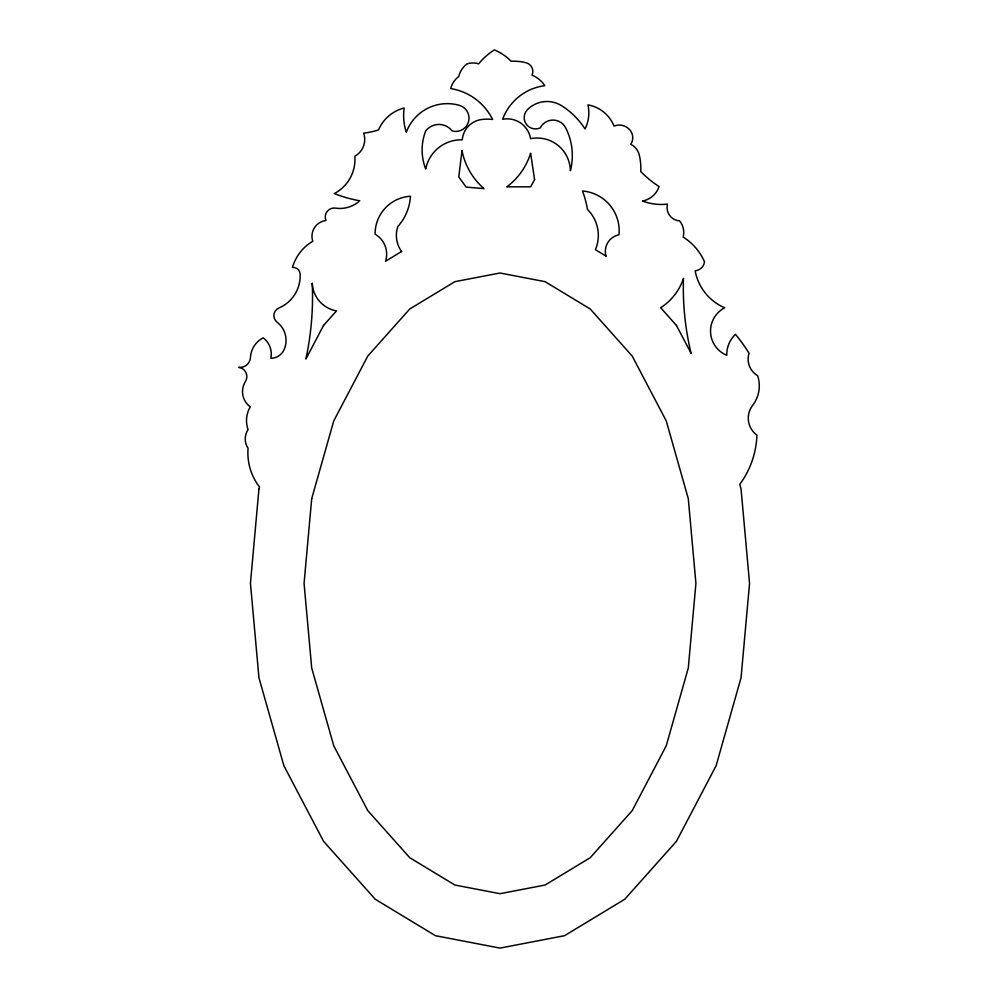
<?xml version="1.0" encoding="UTF-8"?>
<svg xmlns="http://www.w3.org/2000/svg" width="998" height="998" viewBox="0 0 998 998"><rect width="100%" height="100%" fill="white"/><g stroke="black" fill="none" stroke-linecap="round" stroke-linejoin="round"><path stroke-width="1.5" d="M258.944 488.945L250.448 583.356L258.944 677.754L283.881 765.728L323.539 841.264L375.223 899.235L435.402 935.675L499.998 948.1L564.581 935.675L624.773 899.235L676.457 841.264L716.115 765.728L741.052 677.754L749.548 583.356L741.052 488.945L739.755 484.367A87.824 87.824 0 0 0 756.908 435.116A20.883 20.883 0 0 1 752.617 405.438A32.036 32.036 0 0 0 757.644 375.697A19.162 19.162 0 0 1 749.061 353.23A180.002 180.002 0 0 0 735.489 334.293A27.557 27.557 0 0 0 726.769 355.288A26.198 26.198 0 0 1 724.66 307.796A50.125 50.125 0 0 1 695.144 270.782A10.155 10.155 0 0 0 704.513 261.75A55.514 55.514 0 0 0 683.168 237.062A18.376 18.376 0 0 0 679.588 220.857A13.323 13.323 0 0 1 667.5 204.116A53.281 53.281 0 0 1 642.5 201.022A21.507 21.507 0 0 0 659.067 186.576A106.437 106.437 0 0 1 640.753 171.569A57.273 57.273 0 0 0 639.306 155.127A16.455 16.455 0 0 0 630.823 144.286A12.026 12.026 0 0 0 629.613 129.615A13.984 13.984 0 0 0 614.069 126.085A34.83 34.83 0 0 0 587.947 104.852A36.701 36.701 0 0 1 585.065 129.016A76.085 76.085 0 0 0 561.737 105.788A27.507 27.507 0 0 0 527.443 109.668A11.302 11.302 0 0 0 540.305 127.831A14.246 14.246 0 0 1 565.666 127.831A60.866 60.866 0 0 1 570.382 170.77A33.258 33.258 0 0 0 530.599 138.672A23.802 23.802 0 0 0 502.63 119.249A51.983 51.983 0 0 1 544.858 85.678A28.705 28.705 0 0 0 532.034 75.124A8.895 8.895 0 0 0 526.171 62.774A50.586 50.586 0 0 0 511.151 61.252A50.062 50.062 0 0 0 494.347 49.9A65.569 65.569 0 0 0 478.628 63.872A18.313 18.313 0 0 0 467.039 63.872A22.218 22.218 0 0 0 458.731 76.472A22.118 22.118 0 0 0 450.684 88.573A56.774 56.774 0 0 1 492.588 119.461A47.517 47.517 0 0 0 482.022 119.461A22.33 22.33 0 0 0 462.249 139.832A36.165 36.165 0 0 0 425.709 169.049A52.432 52.432 0 0 1 425.709 130.95A16.654 16.654 0 0 1 452.119 130.95A13.298 13.298 0 0 0 468.499 121.768A13.298 13.298 0 0 0 459.379 105.351A43.7 43.7 0 0 0 406.286 132.26A53.019 53.019 0 0 1 404.178 108.009A37.961 37.961 0 0 0 378.491 129.94A76.584 76.584 0 0 1 363.646 133.133A19.124 19.124 0 0 1 354.839 156.212A38.623 38.623 0 0 1 334.33 193.587A132.372 132.372 0 0 0 359.742 200.785A29.279 29.279 0 0 1 335.553 208.108A8.945 8.945 0 0 0 325.984 220.508A15.881 15.881 0 0 0 312.773 241.279A44.324 44.324 0 0 0 292.476 267.427A6.961 6.961 0 0 1 300.136 274.001A35.03 35.03 0 0 1 278.916 307.995A8.308 8.308 0 0 0 277.107 322.217A22.917 22.917 0 0 1 284.131 349.537A14.646 14.646 0 0 1 270.832 358.319A20.272 20.272 0 0 0 263.173 337.823A23.515 23.515 0 0 0 250.461 357.471A10.541 10.541 0 0 1 238.697 367.364A9.256 9.256 0 0 1 245.433 381.498A18.937 18.937 0 0 0 250.261 406.885A26.846 26.846 0 0 0 248.065 429.602A16.816 16.816 0 0 0 248.065 448.277A55.876 55.876 0 0 0 259.505 486.987L258.944 488.945M311.7 498.713L304.066 583.356L311.7 667.999L333.756 745.818L367.775 810.625L409.741 857.694L454.888 885.026L499.998 893.709L545.108 885.026L590.242 857.694L632.221 810.625L666.24 745.818L688.296 667.999L695.918 583.356L688.296 498.713L666.24 420.882L632.221 356.086L590.242 309.006L545.108 281.673L499.998 273.003L454.888 281.673L409.741 309.006L367.775 356.086L333.756 420.882L311.7 498.713M461.987 150.686L458.793 176.908L466.128 187.088L483.98 188.634A68.064 68.064 0 0 1 461.987 150.686M323.539 325.435L305.899 359.043A296.518 296.518 0 0 0 312.224 283.195A29.528 29.528 0 0 0 336.488 310.914L323.539 325.435M534.591 179.677L530.599 186.838L506.809 186.838A65.98 65.98 0 0 0 530.599 153.193L534.591 179.677M401.62 251.496L385.59 261.202A23.129 23.129 0 0 0 375.111 234.193A37.612 37.612 0 0 1 410.477 196.244A50.037 50.037 0 0 1 397.878 226.496A27.22 27.22 0 0 0 401.62 251.496M605.986 256.099L595.419 249.7A36.452 36.452 0 0 0 587.46 209.455A96.843 96.843 0 0 0 582.508 191.017A39.858 39.858 0 0 1 618.96 234.792A16.954 16.954 0 0 0 605.986 256.099M676.457 325.435L660.651 307.708A55.401 55.401 0 0 0 683.48 278.405A279.378 279.378 0 0 0 691.078 353.28L676.457 325.435"/></g></svg>
